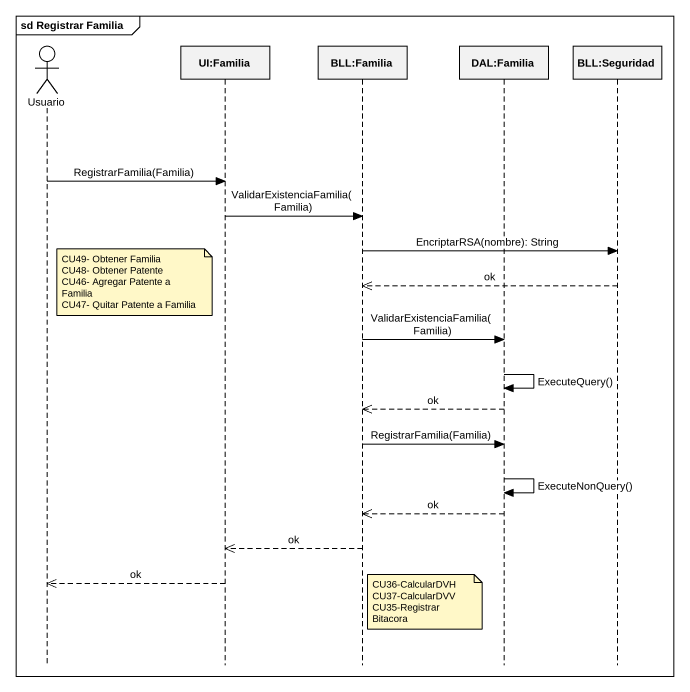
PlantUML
@startuml
mainframe sd Registrar Familia
hide footbox
actor Usuario
participant "UI:Familia" as UI_Familia
participant "BLL:Familia" as BLL_Familia
participant "DAL:Familia" as DAL_Familia
participant "BLL:Seguridad" as BLL_Seguridad

Usuario -> UI_Familia : RegistrarFamilia(Familia)
UI_Familia -> BLL_Familia : ValidarExistenciaFamilia(Familia)
BLL_Familia -> BLL_Seguridad : EncriptarRSA(nombre): String
note right of Usuario
  CU49- Obtener Familia
  CU48- Obtener Patente
  CU46- Agregar Patente a Familia
  CU47- Quitar Patente a Familia
end note
BLL_Seguridad -->> BLL_Familia : ok
BLL_Familia -> DAL_Familia : ValidarExistenciaFamilia(Familia)
DAL_Familia -> DAL_Familia : ExecuteQuery()
DAL_Familia -->> BLL_Familia : ok
BLL_Familia -> DAL_Familia : RegistrarFamilia(Familia)
DAL_Familia -> DAL_Familia : ExecuteNonQuery()
DAL_Familia -->> BLL_Familia : ok
BLL_Familia -->> UI_Familia : ok
UI_Familia -->> Usuario : ok
note right of BLL_Familia
  CU36-CalcularDVH
  CU37-CalcularDVV
  CU35-Registrar Bitacora
end note
@enduml
